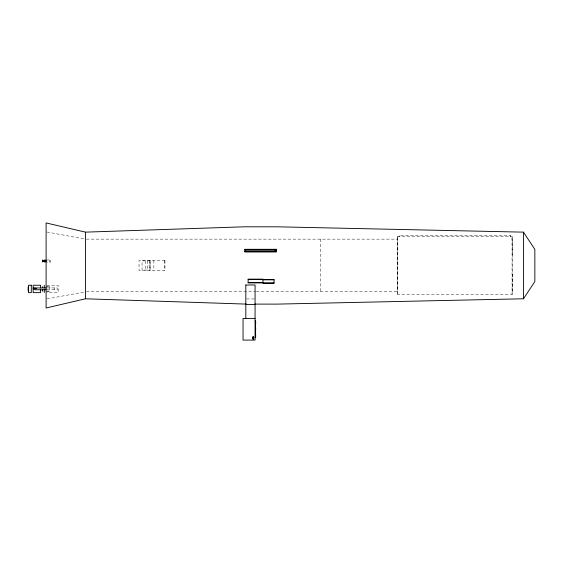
<?xml version="1.0" encoding="UTF-8"?>
<svg xmlns="http://www.w3.org/2000/svg" width="563" height="563" viewBox="0 0 563 563"><rect width="100%" height="100%" fill="white"/><g stroke="black" fill="none" stroke-linecap="round" stroke-linejoin="round"><path stroke-width="0.42" stroke-dasharray="2.81 2.11" d="M149.681 260.458L149.688 270.465M164.403 260.479L164.403 270.465M397.33 294.315L397.33 236.608M150.018 270.043L150.018 260.88M46.961 298.911L85.463 291.782M512.344 274.09L512.365 274.082A33.308 0.612 -90 0 1 512.056 294.322L512.056 236.608L512.365 256.841M46.87 291.148L49.804 291.141L49.804 286.736L46.849 286.729M397.295 236.608L512.365 236.608L512.365 294.315L397.295 294.315M86.336 239.141L397.295 239.141L397.295 291.782L256.411 291.782M46.103 259.958L50.733 259.958L50.733 262.069L46.103 262.069M150.145 260.88L142.066 260.88L142.066 270.043L150.145 270.043M46.856 285.237L58.137 285.237L58.137 292.64L46.856 292.64M46.103 286.736L49.804 286.736M46.849 287.918L57.208 287.918L57.208 289.769L46.849 289.769M46.103 291.141L49.804 291.141M86.336 291.782L255.532 291.782M246.657 298.932L254.23 298.932M46.961 232.012L84.605 238.986M510.768 236.608L510.768 235.679L398.956 235.679L398.956 236.608M510.493 235.679L510.493 236.608M399.195 235.679L399.195 236.608M397.598 236.608L397.598 294.315M320.403 239.141L320.403 291.782M153.847 260.458L153.847 270.465M150.145 260.458L150.145 270.465M145.458 260.88L145.458 270.043M54.203 287.918L54.203 289.769M49.804 259.958L49.804 262.069M147.457 260.88A102.649 102.649 0 0 1 147.457 270.043M164.959 260.458L139.04 260.458L139.04 270.465L164.959 270.465L164.959 260.458"/><path stroke-width="0.84" d="M254.483 304.111L277.285 304.111L523.47 298.784L534.85 281.549L534.85 249.374L523.47 232.146L277.285 226.812L243.962 226.812L85.463 232.146L46.103 222.92L46.103 308.003L85.463 298.784L246.594 304.111M275.969 249.634L245.25 249.634L245.25 251.612M244.884 249.641L276.342 249.641M245.25 249.986L274.73 249.986M274.73 250.922L275.969 250.922M245.25 251.267L275.969 251.267L275.969 249.289M244.884 251.612L276.342 251.612M42.401 260.739L46.103 260.739M42.401 261.281L46.103 261.281M248.142 279.48L274.061 279.48L274.061 283.259L262.956 283.259L262.956 279.135L248.142 279.135L248.142 282.915L274.061 282.915M262.956 279.832L274.061 279.832M248.142 282.57L262.956 282.57M245.813 284.998L255.074 284.977L255.074 340.08L243.04 340.08L243.04 318.447L255.074 318.447M33.147 287.982L46.103 287.918M33.147 288.939L34.997 288.939M46.103 289.769L34.997 289.769L34.997 287.918M245.813 304.484L255.074 304.484M255.074 320.868L255.496 320.868L255.496 337.659L255.074 337.659M523.47 232.146L523.47 298.784M274.73 249.289L274.73 251.612M255.665 321.522L255.665 324.218M255.665 327.919L255.665 330.608M255.665 334.309L255.665 337.005M245.813 284.977L245.813 318.447M85.463 232.146L85.463 298.784M45.181 259.958L45.181 262.069M44.252 259.958L44.252 262.069M44.252 285.237L44.252 287.982M44.252 289.53L44.252 292.64M43.752 260.739L43.752 261.281M43.14 260.5L43.14 261.197M42.401 259.958L42.401 262.069M42.401 286.651L42.401 287.792M42.401 289.53L42.401 291.226M40.55 287.982L40.55 285.237L33.147 285.237L33.147 292.64L40.55 292.64L40.55 289.896M28.15 287.024L28.15 290.853M35.539 288.453L36.116 288.601L35.539 288.453M252.724 337.146C253.449 339.412 254.483 335.548 252.724 337.146M252.822 338.694C253.42 340.573 254.286 337.364 252.822 338.694M252.921 337.202C253.399 338.694 254.082 336.146 252.921 337.202M252.963 338.729L253.624 338.905L252.963 338.729M276.342 249.296L244.884 249.296L244.884 251.957L276.342 251.957L276.342 249.296M31.296 285.237L28.523 285.237L28.523 292.64L31.296 292.64L31.296 285.237"/></g></svg>
